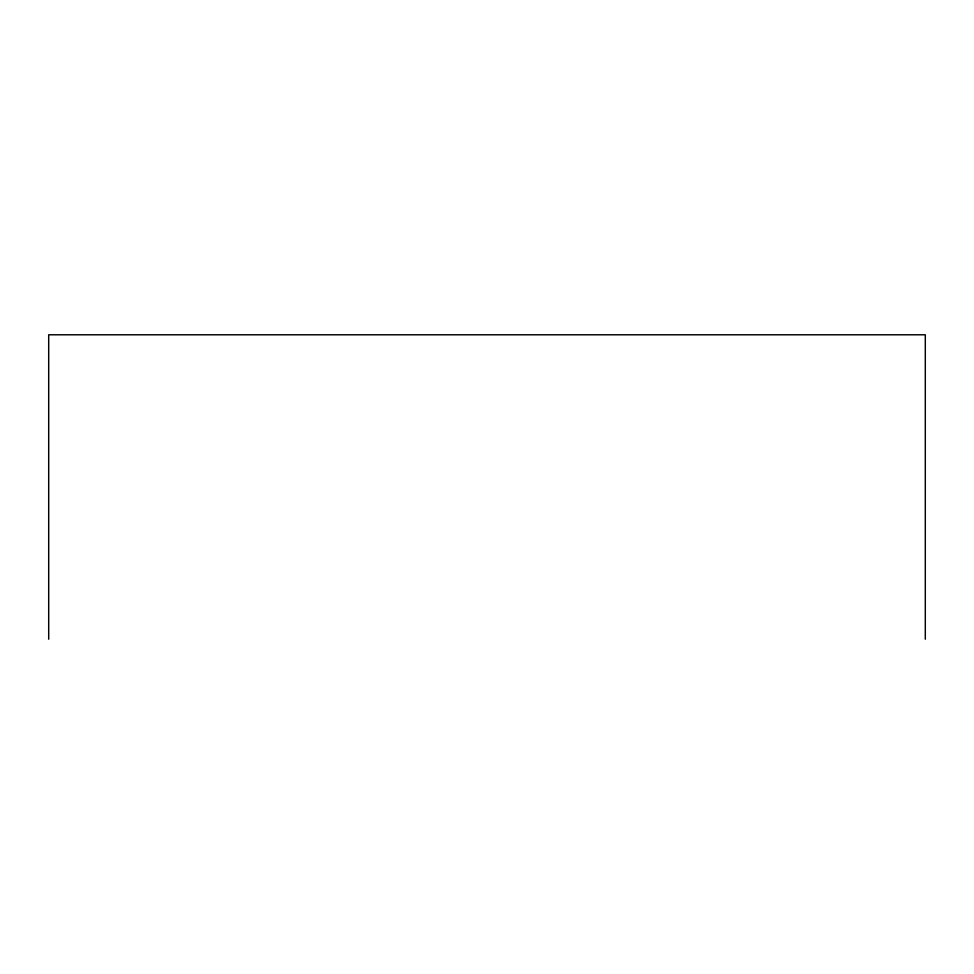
<?xml version="1.0" encoding="UTF-8"?>
<svg xmlns="http://www.w3.org/2000/svg" width="974" height="974" viewBox="0 0 974 974"><rect width="100%" height="100%" fill="white"/><g stroke="black" fill="none" stroke-linecap="round" stroke-linejoin="round"><path stroke-width="1.46" d="M925.3 639.212L925.3 334.788L48.7 334.788L48.7 639.212"/></g></svg>
